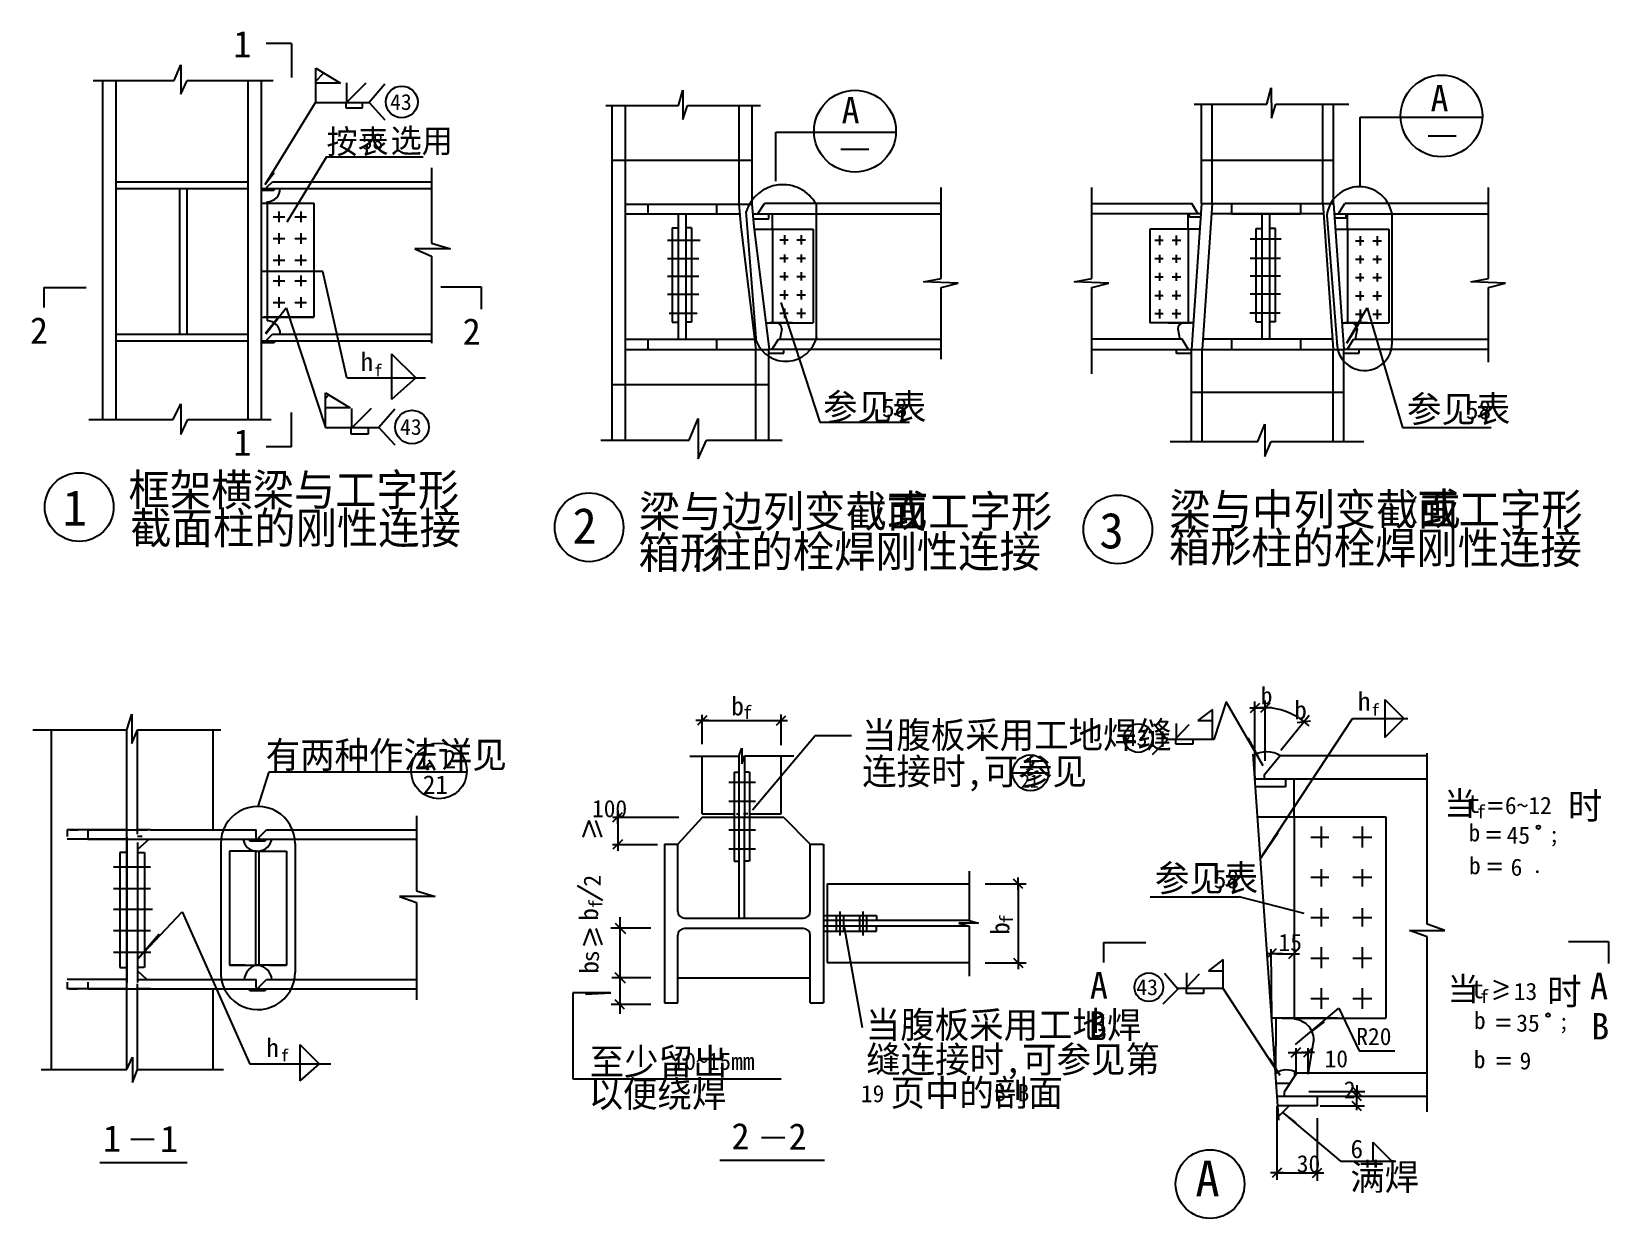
# Model space of a CAD drawing. Header units: metres. Extents: x 4440 to 10392, y 6157 to 10639.
import ezdxf

# ---------------------------------------------------------------- set-up
doc = ezdxf.new("R2010")
doc.units = ezdxf.units.M
for name, color, linetype in [('BOR', 3, 'Continuous'), ('FRAMING', 2, 'Continuous'), ('HIDDEN', 3, 'Continuous'), ('Z', 4, 'Continuous')]:
    doc.layers.add(name, color=color, linetype=linetype)
doc.dimstyles.get("Standard").update_dxf_attribs({"dimtxt": 2.5, "dimasz": 2.5, "dimexe": 1.25, "dimexo": 0.625, "dimtad": 1, "dimcen": 2.5, "dimazin": 3, "dimtfac": 1, "dimtmove": 0, "dimatfit": 3})

# ---------------------------------------------------------------- blocks, each defined once
blk = doc.blocks.new('CC')
blk.add_line((-24.24, 0), (24.24, 0))
at = {"layer": 'FRAMING', "color": 6}
blk.add_line((-17.83, -17.83), (17.83, 17.83), dxfattribs=at)
blk = doc.blocks.new('_CLOSEDFILLED')
at = {"color": 0, "linetype": 'BYBLOCK'}
blk.add_solid([(-1, 0), (0, 0), (-1, 0)], dxfattribs=at)
blk = doc.blocks.new('*D1')
for p, q in [((9135.97, 6912.75), (9135.97, 6808.81)), ((9135.72, 6808.81), (9135.47, 6808.81)), ((9135.97, 6704.86), (9135.97, 6808.81)), ((9135.97, 6808.81), (9135.97, 6808.81)), ((9136.22, 6808.81), (9136.47, 6808.81))]:
    blk.add_line(p, q)
at = {"layer": 'Defpoints'}
for p in [(9135.97, 6912.75), (9135.97, 6808.81), (9135.97, 6704.86)]:
    blk.add_point(p, dxfattribs=at)
at = {"xscale": 0.25, "yscale": 0.25}
blk.add_blockref('_CLOSEDFILLED', (9135.97, 6808.81), dxfattribs=at)
at = {"xscale": 0.25, "yscale": 0.25, "rotation": 180}
blk.add_blockref('_CLOSEDFILLED', (9135.97, 6808.81), dxfattribs=at)
at = {"insert": (9135.97, 6809.935), "char_height": 1, "attachment_point": 5}
blk.add_mtext('50', dxfattribs=at)
blk = doc.blocks.new('*D2')
for p, q in [((9056.94, 7820.52), (9056.69, 7820.52)), ((9057.19, 7827.77), (9057.19, 7820.52)), ((9057.19, 7813.27), (9057.19, 7820.52)), ((9057.19, 7820.52), (9057.19, 7820.52)), ((9057.44, 7820.52), (9057.69, 7820.52))]:
    blk.add_line(p, q)
at = {"layer": 'Defpoints'}
for p in [(9057.19, 7827.77), (9057.19, 7820.52), (9057.19, 7813.27)]:
    blk.add_point(p, dxfattribs=at)
at = {"layer": 'Z', "xscale": 0.25, "yscale": 0.25}
blk.add_blockref('_CLOSEDFILLED', (9057.19, 7820.52), dxfattribs=at)
at = {"layer": 'Z', "xscale": 0.25, "yscale": 0.25, "rotation": 180}
blk.add_blockref('_CLOSEDFILLED', (9057.19, 7820.52), dxfattribs=at)
at = {"layer": 'Z', "insert": (9057.19, 7821.645), "char_height": 1, "attachment_point": 5}
blk.add_mtext('2', dxfattribs=at)

msp = doc.modelspace()

# ---------------------------------------------------------------- hatches: boundary and pattern name
h = msp.add_hatch()
h.set_pattern_fill('ANSI31', scale=60)
h.paths.add_polyline_path([(8897.22, 8079.43), (8841.53, 8036.9), (8897.22, 8036.9)])
h = msp.add_hatch()
h.set_pattern_fill('NET', scale=100)
h.paths.add_polyline_path([(9152.33, 7904.94, 0.27), (9050.19, 7905.19), (9056.39, 7816.64), (9093.33, 7816.64), (9093.33, 7832.85)])
h = msp.add_hatch()
h.set_pattern_fill('ANSI31', scale=60)
h.paths.add_polyline_path([(8937.62, 7135.14), (8881.94, 7092.62), (8937.62, 7092.62)])
h = msp.add_hatch()
h.set_pattern_fill('NET', scale=100)
h.paths.add_polyline_path([(9140.14, 6619.2), (9169.54, 6619.2), (9169.54, 6636.56), (9216.24, 6706.65, 0.31), (9134.25, 6703.42)])
at = {"layer": 'BOR'}
h = msp.add_hatch(dxfattribs=at)
h.set_pattern_fill('ANSI31', scale=25)
h.paths.add_polyline_path([(5606.16, 10443.59), (5512.92, 10500), (5512.92, 10443.59)])
h = msp.add_hatch(dxfattribs=at)
h.set_pattern_fill('ANSI31', scale=25)
h.paths.add_polyline_path([(5642.37, 9218.46), (5549.13, 9274.87), (5549.13, 9218.46)])

# ---------------------------------------------------------------- linework, layer by layer
for p, q in [((4979.12, 10454.28), (5004.08, 10513.65)), ((5004.08, 10513.65), (5004.08, 10402.03)), ((4672.96, 10454.28), (4979.12, 10454.28)), ((5004.08, 10402.03), (5027.76, 10454.28)), ((5027.76, 10454.28), (5352.62, 10454.28)), ((5628.36, 10370.52), (5703.62, 10445.68)), ((5628.36, 10445.14), (5628.36, 10370.52)), ((5773.61, 10440.44), (5713.95, 10370.52)), ((6881.79, 10359.3), (6898.73, 10417.26)), ((6898.73, 10417.26), (6898.3, 10306.41)), ((9102.22, 10365.19), (9119.15, 10425.78)), ((9119.15, 10425.78), (9119.56, 10311.57)), ((5321.61, 10061.21), (5511.6, 10370.52)), ((5511.6, 10370.52), (5713.95, 10370.52)), ((5626.6, 10370.26), (5626.6, 10351.08)), ((5689.75, 10351.08), (5689.75, 10370.26)), ((5713.95, 10370.52), (5773.89, 10305.52)), ((6607.5, 10359.3), (6881.79, 10359.3)), ((6898.3, 10306.41), (6915.66, 10359.3)), ((6915.66, 10359.3), (7191.14, 10359.3)), ((8827.92, 10365.19), (9102.22, 10365.19)), ((9119.56, 10311.57), (9136.09, 10365.19)), ((9136.09, 10365.19), (9411.57, 10365.19)), ((5626.6, 10351.08), (5689.75, 10351.08)), ((9454.78, 10315.95), (9917.35, 10315.95)), ((9454.78, 10051.38), (9454.78, 10315.95)), ((7249.16, 10258.55), (7703.65, 10258.55)), ((7249.16, 10074.37), (7249.16, 10258.55)), ((5552.97, 10165.19), (5403.67, 9919.04)), ((5950.37, 10123.8), (5950.37, 9839.98)), ((4998.43, 10046.45), (4998.43, 9495.7)), ((5026.75, 10046.45), (5026.75, 9495.7)), ((7873.97, 9706.09), (7873.97, 10050.3)), ((8442.54, 9706.02), (8442.54, 10050.23)), ((9939.56, 9706.02), (9939.56, 10050.23)), ((7135.86, 9959.03), (7175.08, 9466.05)), ((7402.57, 9482.09), (7402.69, 9988.53)), ((9328.66, 9944.13), (9367.89, 9451.15)), ((9575.27, 9467.19), (9575.6, 9949.91)), ((5950.37, 9839.98), (6021.37, 9818.69)), ((5886.46, 9818.69), (5950.37, 9790.31)), ((6021.37, 9818.69), (5886.46, 9818.69)), ((5950.37, 9790.31), (5950.37, 9461.95)), ((5539.13, 9732.76), (5307.82, 9732.76)), ((5630.08, 9330.96), (5539.13, 9732.76)), ((7807.24, 9693.39), (7873.97, 9706.09)), ((8375.81, 9693.32), (8442.54, 9706.02)), ((9872.83, 9693.32), (9939.56, 9706.02)), ((7937.43, 9689.16), (7807.24, 9693.39)), ((7873.97, 9672.23), (7937.43, 9689.16)), ((7873.97, 9401.97), (7873.97, 9672.23)), ((8506, 9689.09), (8375.81, 9693.32)), ((8442.54, 9672.15), (8506, 9689.09)), ((8442.54, 9346.03), (8442.54, 9672.15)), ((10003.02, 9689.09), (9872.83, 9693.32)), ((9939.56, 9672.15), (10003.02, 9689.09)), ((9939.56, 9390.86), (9939.56, 9672.15)), ((5324.59, 9497.69), (5400.92, 9595.09)), ((5400.92, 9595.09), (5549.13, 9143.58)), ((7268.87, 9615.73), (7415.26, 9163.97)), ((9479.65, 9593.79), (9403.41, 9461.75)), ((9481.25, 9595.27), (9614.09, 9143.52)), ((5798.85, 9421.81), (5890.05, 9330.71)), ((5798.85, 9421.81), (5798.85, 9249.77)), ((5630.08, 9330.96), (5927.61, 9330.96)), ((5890.05, 9330.71), (5798.85, 9249.77)), ((4975.4, 9173.53), (5004.07, 9233.67)), ((5004.07, 9233.67), (5004.07, 9117.6)), ((4656.15, 9173.53), (4975.4, 9173.53)), ((5004.07, 9117.6), (5030.19, 9173.53)), ((5030.19, 9173.53), (5344.88, 9173.53)), ((5647.48, 9141.23), (5722.73, 9216.39)), ((5647.48, 9215.86), (5647.48, 9141.23)), ((5811.14, 9213.5), (5751.48, 9143.58)), ((6921.72, 9095.8), (6955.85, 9177.67)), ((6955.85, 9177.67), (6955.85, 9025.43)), ((5549.13, 9143.58), (5751.48, 9143.58)), ((5645.85, 9143.33), (5645.85, 9119.79)), ((5645.85, 9119.79), (5711.8, 9119.79)), ((5711.8, 9119.79), (5711.8, 9143.33)), ((5751.48, 9143.58), (5811.42, 9078.58)), ((7415.26, 9163.97), (7753.99, 9163.97)), ((9068.12, 9091.16), (9094.79, 9155.89)), ((9094.79, 9155.89), (9094.79, 9033.79)), ((9614.09, 9143.52), (9949.71, 9143.52)), ((6588.92, 9095.8), (6921.72, 9095.8)), ((6955.85, 9025.43), (6988.07, 9095.8)), ((6988.07, 9095.8), (7273.29, 9095.8)), ((8737.75, 9091.16), (9068.12, 9091.16)), ((9094.79, 9033.79), (9118.32, 9091.16)), ((9118.32, 9091.16), (9468.46, 9091.16)), ((8948.6, 8107.42), (8902.18, 7965.55)), ((9088.88, 7866.5), (8948.6, 8107.42)), ((9057.7, 7827.94), (9057.7, 8108.57)), ((9095.75, 7885.28), (9095.75, 8112.84)), ((9547.87, 8116.2), (9619.25, 8044.91)), ((9547.87, 8116.2), (9547.87, 7973.62)), ((4799.58, 8002.16), (4819.04, 8061.36)), ((4819.04, 8061.36), (4819.04, 7949.91)), ((6971.74, 7948.4), (6971.74, 8058.26)), ((6972.74, 8037.34), (7268.78, 8037.34)), ((7269.78, 7943.74), (7269.78, 8059.56)), ((8897.22, 8079.43), (8841.53, 8036.9)), ((8841.53, 8036.9), (8897.22, 8036.9)), ((8897.22, 7969.37), (8897.22, 8079.43)), ((9038.34, 8085.29), (9086.83, 8085.29)), ((9061.58, 8085.29), (9060.58, 8085.29)), ((9062.58, 8085.29), (9100.64, 8085.29)), ((9077.86, 7515.04), (9425.69, 8044.52)), ((9101.64, 8085.29), (9102.64, 8085.29)), ((9155.84, 7925.34), (9262.78, 8057.49)), ((9425.69, 8044.52), (9635.06, 8044.52)), ((9547.87, 7973.62), (9619.25, 8044.91)), ((4445.28, 8002.16), (4799.58, 8002.16)), ((4819.04, 7949.91), (4839.66, 8002.16)), ((4839.66, 8002.16), (5154.41, 8002.16)), ((7160.8, 7699.87), (7398.39, 7980.12)), ((7398.39, 7980.12), (7534.93, 7980.12)), ((8675.86, 8024.33), (8727.19, 7964.62)), ((8759.75, 8025.88), (8759.75, 7965.55)), ((8759.75, 7969.99), (8808.88, 8021.79)), ((7109.98, 7902.59), (7120.55, 7933.18)), ((7120.55, 7933.18), (7120.55, 7873.49)), ((8727.15, 7964.1), (8670.34, 7907.5)), ((8902.18, 7965.55), (8726.4, 7965.55)), ((8759.11, 7947.68), (8759.11, 7965.42)), ((8823.51, 7947.68), (8759.11, 7947.68)), ((8823.51, 7965.42), (8823.51, 7947.68)), ((6924.64, 7902.59), (7109.98, 7902.59)), ((6971.88, 7684.91), (6971.88, 7902.88)), ((7110.05, 7903.01), (7110.05, 7670.97)), ((7120.55, 7873.49), (7131.1, 7904.17)), ((7131.1, 7904.17), (7317.44, 7904.17)), ((7131.52, 7904.17), (7131.52, 7670.99)), ((7269.17, 7684.91), (7269.17, 7902.88)), ((9708.05, 7267.78), (9708.05, 7914.42)), ((5295.63, 7712.28), (5336.62, 7843.93)), ((5336.62, 7843.93), (6083.22, 7843.93)), ((7092.44, 7842.45), (7110.67, 7842.45)), ((7092.44, 7842.45), (7092.44, 7505.67)), ((7149.42, 7842.45), (7131.19, 7842.45)), ((7149.42, 7842.45), (7149.42, 7505.67)), ((8143.11, 7839.7), (8278.62, 7839.7)), ((6971.88, 7684.91), (7092.44, 7684.91)), ((7100.38, 7684.91), (7112.47, 7684.91)), ((7143.69, 7684.98), (7127.8, 7684.98)), ((7149.42, 7684.91), (7269.17, 7684.91)), ((4584.37, 7624.23), (4614.37, 7624.23)), ((5892.76, 7676.71), (5892.76, 7393.52)), ((6543.97, 7659.12), (6520.98, 7597.06)), ((6544.08, 7659.12), (6567.06, 7597.06)), ((6568.44, 7659.12), (6591.43, 7597.06)), ((6633.36, 7671.93), (6882.82, 7671.93)), ((6652.57, 7670.93), (6652.57, 7570.02)), ((5154.4, 7572.47), (5154.4, 7081.29)), ((5434.82, 7572.24), (5434.82, 7085.61)), ((6633.36, 7569.02), (6803.34, 7569.02)), ((7092.44, 7505.67), (7110.67, 7505.67)), ((7149.36, 7505.67), (7131.12, 7505.67)), ((7978.99, 7467.76), (7978.99, 7282.39)), ((5892.76, 7393.52), (5963.76, 7372.24)), ((8038.99, 7420.66), (8193.62, 7420.66)), ((8163.62, 7419.66), (8163.62, 7123.61)), ((5828.86, 7372.24), (5892.76, 7349.86)), ((5963.76, 7372.24), (5828.86, 7372.24)), ((5892.76, 7349.86), (5892.76, 6981.98)), ((8662.57, 7371.82), (8998.19, 7371.82)), ((9243.64, 7308.75), (8998.19, 7371.82)), ((4845.57, 7141.11), (5008.7, 7315.35)), ((5008.7, 7315.35), (5263.53, 6739.17)), ((6643.21, 7271.81), (6681.99, 7233.01)), ((6661.06, 7295.03), (6661.06, 6930.18)), ((7443.73, 7281.77), (7443.73, 7242.91)), ((7576.46, 6876.45), (7507.32, 7263.55)), ((8013.92, 7272), (7940.46, 7272)), ((7940.46, 7272), (7978.99, 7260.81)), ((7978.99, 7282.39), (8013.92, 7272)), ((9774.19, 7244.14), (9708.05, 7267.78)), ((6546.95, 7250.17), (6523.96, 7188.11)), ((6547.06, 7250.17), (6570.05, 7188.11)), ((6569.5, 7252.42), (6592.48, 7190.36)), ((6777.11, 7253.67), (6626.86, 7253.67)), ((7978.99, 7260.81), (7978.99, 7071.99)), ((9708.05, 7220.97), (9640.52, 7244.14)), ((9640.52, 7244.14), (9774.19, 7244.14)), ((9708.05, 6559.29), (9708.05, 7220.97)), ((9162.25, 7155.88), (9103.63, 7155.88)), ((9120.98, 6910.32), (9118.43, 7174.35)), ((9139, 7155.88), (9226.45, 7155.88)), ((6642, 7085.71), (6680.78, 7046.91)), ((8038.99, 7122.61), (8193.62, 7122.61)), ((8715.84, 7083.48), (8767.17, 7023.77)), ((8799.73, 7085.03), (8799.73, 7024.7)), ((8937.62, 7135.14), (8881.94, 7092.62)), ((8881.94, 7092.62), (8937.62, 7092.62)), ((8937.62, 7025.08), (8937.62, 7135.14)), ((4583.9, 7024.62), (4613.9, 7024.62)), ((6777.11, 7065.37), (6630.38, 7065.37)), ((8767.13, 7023.25), (8710.32, 6966.65)), ((8937.53, 7024.7), (8766.38, 7024.7)), ((8799.1, 7006.83), (8799.1, 7024.57)), ((8799.73, 7029.15), (8848.86, 7080.94)), ((8863.5, 7024.57), (8863.5, 7006.83)), ((9145.44, 6706.46), (8937.53, 7024.7)), ((6625.21, 7008.8), (6483.8, 7008.8)), ((6483.8, 7008.8), (6483.8, 6683.92)), ((6777.66, 6964.33), (6627.96, 6964.33)), ((8863.5, 7006.83), (8799.1, 7006.83)), ((9210.8, 6813.75), (9374.6, 6950.7)), ((9374.6, 6950.7), (9450.49, 6789.67)), ((5452.45, 6813.88), (5525.41, 6741)), ((5452.45, 6813.88), (5452.45, 6676.25)), ((9212.84, 6709.08), (9212.84, 6800.24)), ((9258.42, 6702.03), (9258.42, 6800.24)), ((9450.49, 6789.67), (9585.43, 6789.67)), ((4799.85, 6719.91), (4821.06, 6765.51)), ((4821.06, 6765.51), (4821.06, 6670.15)), ((5263.62, 6740.8), (5569.35, 6740.8)), ((5525.41, 6741), (5452.45, 6676.25)), ((9183.3, 6784.11), (9231.79, 6784.11)), ((9206.54, 6784.11), (9205.54, 6784.11)), ((9207.54, 6784.11), (9258.42, 6784.11)), ((9282.66, 6784.11), (9234.17, 6784.11)), ((9259.42, 6784.11), (9260.42, 6784.11)), ((4476.49, 6719.91), (4799.85, 6719.91)), ((4821.06, 6670.15), (4840.04, 6719.91)), ((4840.04, 6719.91), (5165.22, 6719.91)), ((6483.8, 6683.92), (7269.04, 6683.92)), ((9261.34, 6636.47), (9472.09, 6636.47)), ((9261.34, 6619.18), (9472.09, 6619.18)), ((9442.09, 6660.72), (9442.09, 6612.23)), ((9442.09, 6565.76), (9442.09, 6643.48)), ((9442.09, 6637.47), (9442.09, 6638.47)), ((9442.09, 6620.17), (9442.09, 6636.47)), ((9442.09, 6619.17), (9442.09, 6618.17)), ((9140.68, 6580.76), (9140.68, 6302.36)), ((9166.46, 6553.31), (9380.43, 6373.3)), ((9303.63, 6582.31), (9471.59, 6582.31)), ((9292.83, 6535.52), (9292.83, 6298.93)), ((9502.61, 6444.98), (9502.61, 6373.3)), ((9502.61, 6444.98), (9573.99, 6373.69)), ((9380.43, 6373.3), (9589.8, 6373.3)), ((9573.6, 6373.3), (9573.99, 6373.69)), ((9140.99, 6328.93), (9291.83, 6328.93))]:
    msp.add_line(p, q)
for points in [[(9457.56, 9548.64), (9403.53, 9461.3)], [(9145.91, 7612.69), (9081.54, 7518.71)], [(4921.85, 7230.74), (4840.12, 7135.04)], [(6530.93, 7004.26), (6627.04, 7009.37)]]:
    msp.add_lwpolyline(points)
for centre, radius in [((5837.6, 10373.07), 60.02), ((7548.23, 10262.56), 154.35), ((9761.93, 10319.96), 154.35), ((5876.23, 9145.14), 63.39), ((5978.05, 7846.95), 105.22), ((8210.86, 7839.51), 67.75), ((10127.69, 7634.47), 6.96), ((8657.18, 7029.98), 54.02), ((10164.09, 6924.94), 6.96)]:
    msp.add_circle(centre, radius)
for centre, radius, start, end in [((7275.67, 9915.93), 144.62, 30, 162.81), ((9452.25, 9928.23), 124.74, 8.9, 172.68), ((7287.01, 9514.13), 120.3, 202.63, 346.27), ((9471.37, 9462.96), 104.17, 182.25, 8.38), ((9082.4, 7820.5), 266.95, 53.06, 86.6), ((5294.61, 7572.51), 140.21, 359.46, 180.5), ((5294.52, 7085.94), 140.3, 177.04, 0.49)]:
    msp.add_arc(centre, radius, start, end)
for p, q in [((5373.86, 9958.9), (5373.86, 9918.64)), ((5456.09, 9958.9), (5456.09, 9918.64)), ((5352.17, 9939.11), (5395.86, 9939.11)), ((5434.41, 9939.11), (5478.1, 9939.11)), ((5352.17, 9857.33), (5395.86, 9857.33)), ((5373.86, 9877.13), (5373.86, 9836.87)), ((5434.41, 9857.33), (5478.1, 9857.33)), ((5456.09, 9877.13), (5456.09, 9836.87)), ((6841.13, 9851.14), (6963.43, 9851.14)), ((7264.22, 9852.01), (7295.33, 9852.01)), ((7281.78, 9870.34), (7281.78, 9834.12)), ((7329.27, 9852.01), (7361.95, 9852.01)), ((7345.28, 9870.34), (7345.28, 9834.12)), ((8679.86, 9850.52), (8710.97, 9850.52)), ((8697.42, 9868.85), (8697.42, 9832.64)), ((8744.92, 9850.52), (8777.59, 9850.52)), ((8760.92, 9868.85), (8760.92, 9832.64)), ((9039.32, 9855.95), (9156.21, 9855.95)), ((9437.46, 9848.24), (9468.57, 9848.24)), ((9455.02, 9866.57), (9455.02, 9830.36)), ((9502.51, 9848.24), (9535.19, 9848.24)), ((9518.52, 9866.57), (9518.52, 9830.36)), ((5352.17, 9775.56), (5395.86, 9775.56)), ((5373.86, 9795.35), (5373.86, 9755.09)), ((5434.41, 9775.56), (5478.1, 9775.56)), ((5456.09, 9795.35), (5456.09, 9755.09)), ((6841.13, 9782.03), (6958.25, 9782.03)), ((7264.22, 9783.01), (7295.33, 9783.01)), ((7281.78, 9796.72), (7281.78, 9767.12)), ((7329.27, 9783.01), (7361.95, 9783.01)), ((7345.28, 9796.72), (7345.28, 9767.12)), ((8679.86, 9781.52), (8710.97, 9781.52)), ((8697.42, 9795.24), (8697.42, 9765.64)), ((8744.92, 9781.52), (8777.59, 9781.52)), ((8760.92, 9795.24), (8760.92, 9765.64)), ((9039.32, 9783.48), (9154.59, 9783.48)), ((9437.46, 9779.24), (9468.57, 9779.24)), ((9455.02, 9792.96), (9455.02, 9763.35)), ((9502.51, 9779.24), (9535.19, 9779.24)), ((9518.52, 9792.96), (9518.52, 9763.35)), ((5373.86, 9717.54), (5373.86, 9677.28)), ((5456.09, 9717.54), (5456.09, 9677.28)), ((6841.13, 9714.73), (6958.25, 9714.73)), ((7264.22, 9714.01), (7295.33, 9714.01)), ((7281.78, 9729.72), (7281.78, 9698.56)), ((7329.27, 9714.01), (7361.95, 9714.01)), ((7345.28, 9729.72), (7345.28, 9698.56)), ((8679.86, 9712.52), (8710.97, 9712.52)), ((8697.42, 9728.24), (8697.42, 9697.07)), ((8744.92, 9712.52), (8777.59, 9712.52)), ((8760.92, 9728.24), (8760.92, 9697.07)), ((9039.32, 9716.18), (9154.59, 9716.18)), ((9437.46, 9710.24), (9468.57, 9710.24)), ((9455.02, 9725.96), (9455.02, 9694.79)), ((9502.51, 9710.24), (9535.19, 9710.24)), ((9518.52, 9725.96), (9518.52, 9694.79)), ((5352.17, 9697.75), (5395.86, 9697.75)), ((5434.41, 9697.75), (5478.1, 9697.75)), ((6841.13, 9647.44), (6958.25, 9647.44)), ((7264.22, 9644.09), (7295.33, 9644.09)), ((7281.78, 9662.72), (7281.78, 9626.88)), ((7329.27, 9644.09), (7361.95, 9644.09)), ((7345.28, 9662.72), (7345.28, 9626.88)), ((8679.86, 9642.6), (8710.97, 9642.6)), ((8697.42, 9661.23), (8697.42, 9625.39)), ((8744.92, 9642.6), (8777.59, 9642.6)), ((8760.92, 9661.23), (8760.92, 9625.39)), ((9039.32, 9648.89), (9154.59, 9648.89)), ((9455.02, 9658.95), (9455.02, 9623.11)), ((9518.52, 9658.95), (9518.52, 9623.11)), ((5352.17, 9615.97), (5395.86, 9615.97)), ((5373.86, 9635.77), (5373.86, 9595.51)), ((5434.41, 9615.97), (5478.1, 9615.97)), ((5456.09, 9635.77), (5456.09, 9595.51)), ((7281.78, 9592.6), (7281.78, 9556.86)), ((7345.28, 9592.6), (7345.28, 9556.86)), ((8697.42, 9591.11), (8697.42, 9555.38)), ((8760.92, 9591.11), (8760.92, 9555.38)), ((9437.46, 9640.32), (9468.57, 9640.32)), ((9455.02, 9588.83), (9455.02, 9553.1)), ((9502.51, 9640.32), (9535.19, 9640.32)), ((9518.52, 9588.83), (9518.52, 9553.1)), ((6846.31, 9574.96), (6953.07, 9574.96)), ((7264.22, 9575.09), (7295.33, 9575.09)), ((7329.27, 9575.09), (7361.95, 9575.09)), ((8679.86, 9573.6), (8710.97, 9573.6)), ((8744.92, 9573.6), (8777.59, 9573.6)), ((9038.55, 9576.42), (9152.97, 9576.42)), ((9437.46, 9571.32), (9468.57, 9571.32)), ((9502.51, 9571.32), (9535.19, 9571.32)), ((7071.79, 7804.42), (7172.12, 7804.42)), ((7071.79, 7732.66), (7172.12, 7732.66)), ((7071.79, 7624.51), (7172.12, 7624.51)), ((9307.24, 7637.64), (9307.24, 7557.97)), ((9462.69, 7637.64), (9462.69, 7557.97)), ((9268.6, 7597.32), (9337.05, 7597.32)), ((9427.48, 7597.32), (9499.37, 7597.32)), ((7071.79, 7552.75), (7172.12, 7552.75)), ((4749.82, 7484.23), (4889.2, 7484.23)), ((9268.6, 7445.52), (9337.05, 7445.52)), ((9307.24, 7475.7), (9307.24, 7410.56)), ((9427.48, 7445.52), (9499.37, 7445.52)), ((9462.69, 7475.7), (9462.69, 7410.56)), ((4749.82, 7403.39), (4889.2, 7403.39)), ((4749.82, 7325.42), (4896.76, 7325.42)), ((9307.24, 7328.29), (9307.24, 7259.73)), ((9462.69, 7328.29), (9462.69, 7259.73)), ((9268.6, 7293.72), (9337.05, 7293.72)), ((9427.48, 7293.72), (9499.37, 7293.72)), ((4749.82, 7243.88), (4889.2, 7243.88)), ((4749.6, 7162.79), (4890.03, 7162.79)), ((9307.24, 7180.88), (9307.24, 7102.03)), ((9462.69, 7180.88), (9462.69, 7102.03)), ((9268.6, 7139.89), (9337.05, 7139.89)), ((9427.48, 7139.89), (9499.37, 7139.89)), ((9307.24, 7026.61), (9307.24, 6948)), ((9462.69, 7026.61), (9462.69, 6948)), ((9268.6, 6988.09), (9337.05, 6988.09)), ((9427.48, 6988.09), (9499.37, 6988.09))]:
    msp.add_line(p, q, dxfattribs=at)
at = {"layer": 'FRAMING'}
for p, q in [((5421.72, 10594.3), (5326.18, 10594.3)), ((5421.72, 10594.3), (5421.72, 10464.72)), ((4708.65, 10454.28), (4708.65, 9171.26)), ((4758.65, 10454.28), (4758.65, 9171.26)), ((5256.65, 10454.28), (5256.65, 9171.26)), ((5306.65, 10454.28), (5306.65, 9171.26)), ((6630.95, 10357.8), (6630.95, 10153.06)), ((6680.95, 10357.93), (6680.95, 9902.84)), ((7109.33, 10359.3), (7109.33, 9987.47)), ((7159.33, 10359.3), (7159.33, 9987.47)), ((8856.07, 9989.44), (8856.07, 10365.19)), ((8896.32, 9989.44), (8896.32, 10365.19)), ((9314.14, 9989.44), (9314.14, 10365.19)), ((9354.39, 9989.44), (9354.39, 10365.19)), ((9711.42, 10245.1), (9817.51, 10245.1)), ((7494.28, 10194.26), (7600.37, 10194.26)), ((5553.35, 10166.11), (5918.28, 10166.11)), ((6630.95, 10153.06), (7159.33, 10153.06)), ((6630.95, 10153.06), (6630.95, 9902.84)), ((7094.62, 10153.7), (7094.68, 10153.06)), ((8856.07, 10152.99), (9354.39, 10152.99)), ((4759.27, 10070.94), (5255.35, 10070.94)), ((5328.75, 10051.08), (5349.24, 10071.45)), ((5349.08, 10071.45), (5950.37, 10071.45)), ((4759.27, 10046.42), (5255.35, 10046.42)), ((5306.65, 10046.45), (5950.37, 10046.45)), ((5354.36, 10038.78), (5306.65, 10038.78)), ((5316.56, 10046.43), (5354.36, 10046.43)), ((5328.75, 10046.51), (5328.75, 10051.08)), ((5354.36, 10046.43), (5354.36, 10038.78)), ((5306.65, 9990.16), (5506.3, 9990.16)), ((5306.65, 9990.16), (5505.25, 9990.16)), ((5328.92, 9996.23), (5328.92, 9990.16)), ((5506.3, 9990.16), (5506.3, 9559.7)), ((6680.95, 9950.66), (7112.9, 9950.66)), ((6681.11, 9987.47), (7159.33, 9987.47)), ((6766.12, 9987.3), (6766.12, 9950.85)), ((6766.12, 9987.3), (7026.04, 9987.3)), ((6766.12, 9950.9), (7026.04, 9950.9)), ((6880.26, 9950.9), (6880.26, 9477.28)), ((6909.19, 9950.9), (6909.19, 9477.28)), ((7026.04, 9987.3), (7026.04, 9950.85)), ((7109.7, 9987.47), (7117.37, 9902.84)), ((7159.33, 9987.47), (7166.84, 9902.84)), ((7162.86, 9949.99), (7873.97, 9949.99)), ((7180.02, 9949.78), (7207.1, 9989.51)), ((7207.03, 9989.44), (7207.03, 9989.44)), ((7873.97, 9989.51), (7207.1, 9989.51)), ((7222.99, 9931.09), (7222.99, 9949.78)), ((7236.6, 9892.32), (7236.6, 9949.83)), ((8442.54, 9989.44), (8819.07, 9989.44)), ((8853.31, 9949.91), (8442.54, 9949.91)), ((8805.92, 9892.12), (8805.92, 9949.91)), ((8810.96, 9937.4), (8810.96, 9949.91)), ((8856.07, 9989.44), (8817.62, 9438.67)), ((8843.66, 9949.71), (8819.07, 9989.44)), ((8819.14, 9989.37), (8819.14, 9989.37)), ((8856.07, 9989.44), (9354.39, 9989.44)), ((8896.32, 9989.44), (8857.88, 9438.67)), ((8893.67, 9951.4), (9316.8, 9951.4)), ((8969.79, 9989.15), (8969.79, 9951.01)), ((8969.79, 9989.15), (9229.71, 9989.15)), ((8969.79, 9951.05), (9229.71, 9951.05)), ((9083.93, 9951.05), (9083.93, 9477.07)), ((9112.87, 9951.05), (9112.87, 9477.07)), ((9229.71, 9989.15), (9229.71, 9951.01)), ((9314.14, 9989.44), (9352.61, 9438.67)), ((9354.39, 9989.44), (9392.86, 9438.67)), ((9357.15, 9949.91), (9939.56, 9949.91)), ((9371.87, 9949.71), (9396.51, 9989.44)), ((9396.44, 9989.37), (9396.44, 9989.37)), ((9939.56, 9989.44), (9396.51, 9989.44)), ((9402.11, 9935.9), (9402.11, 9949.91)), ((9407.06, 9892.33), (9407.06, 9949.91)), ((6630.95, 9902.84), (6630.95, 9306.12)), ((6680.95, 9902.84), (6680.95, 9095.8)), ((6858.58, 9897.86), (6880.08, 9897.86)), ((6858.58, 9897.86), (6858.58, 9541.05)), ((6930.9, 9897.86), (6909.4, 9897.86)), ((6930.9, 9897.86), (6930.9, 9541.05)), ((7117.37, 9902.84), (7174.41, 9437.93)), ((7164.41, 9931.09), (7222.99, 9931.09)), ((7166.84, 9902.84), (7223.68, 9437.93)), ((7167.74, 9892.15), (7390.87, 9892.15)), ((7390.87, 9892.15), (7390.87, 9538.92)), ((8849.27, 9892.08), (8661.04, 9892.08)), ((8661.04, 9892.08), (8661.04, 9538.85)), ((8851.99, 9937.4), (8810.96, 9937.4)), ((9061.71, 9894.88), (9084.37, 9894.88)), ((9061.71, 9542.51), (9061.71, 9894.88)), ((9135.6, 9894.88), (9112.95, 9894.88)), ((9135.6, 9542.51), (9135.6, 9894.88)), ((9357.86, 9935.9), (9402.11, 9935.9)), ((9361.19, 9892.08), (9562.44, 9892.08)), ((9562.44, 9892.08), (9562.44, 9538.85)), ((4486.35, 9671.95), (4646.19, 9671.95)), ((4486.35, 9671.95), (4486.35, 9596.68)), ((5985.63, 9674.51), (6136.93, 9674.51)), ((6136.93, 9674.51), (6136.93, 9590.99)), ((5306.65, 9559.7), (5506.3, 9559.7)), ((5505.25, 9559.7), (5318.76, 9559.7)), ((5329.28, 9559.77), (5329.28, 9546.2)), ((6858.58, 9541.05), (6880.37, 9541.05)), ((6930.9, 9541.05), (6909.11, 9541.05)), ((7215.09, 9538.92), (7390.87, 9538.92)), ((7311.91, 9538.92), (7226.36, 9538.92)), ((8824.61, 9538.85), (8661.04, 9538.85)), ((8729.9, 9538.85), (8815.45, 9538.85)), ((9061.71, 9542.51), (9084.05, 9542.51)), ((9135.6, 9542.51), (9113.27, 9542.51)), ((9385.87, 9538.85), (9562.44, 9538.85)), ((9482.69, 9538.85), (9397.14, 9538.85)), ((4758.77, 9496.01), (5257.02, 9496.01)), ((4758.77, 9471.01), (5257.02, 9471.01)), ((5306.65, 9471.45), (5950.37, 9471.45)), ((5356.44, 9463.77), (5306.65, 9463.77)), ((5316.56, 9471.54), (5356.44, 9471.54)), ((5329.28, 9476.59), (5349.12, 9496.42)), ((5329.28, 9471.54), (5329.28, 9476.59)), ((5349.12, 9496.42), (5349.16, 9496.45)), ((5349.16, 9496.45), (5950.37, 9496.45)), ((5356.44, 9471.54), (5356.44, 9463.77)), ((6680.95, 9477.43), (7170.97, 9477.43)), ((6766.12, 9477.28), (6766.12, 9438.34)), ((6766.12, 9477.28), (7026.04, 9477.28)), ((7026.04, 9477.28), (7026.04, 9438.34)), ((7236.06, 9438.94), (7258.96, 9476.89)), ((7258.96, 9476.89), (7873.97, 9476.89)), ((7272.63, 9516.16), (7265.09, 9476.44)), ((8782.85, 9476.81), (8442.54, 9476.81)), ((8766.69, 9516.09), (8774.23, 9476.36)), ((8805.74, 9438.87), (8782.85, 9476.81)), ((8860.63, 9478.17), (9349.85, 9478.17)), ((8969.79, 9477.96), (8969.79, 9438.95)), ((8969.79, 9477.96), (9229.71, 9477.96)), ((9229.71, 9477.96), (9229.71, 9438.95)), ((9406.84, 9438.87), (9429.74, 9476.81)), ((9429.74, 9476.81), (9939.56, 9476.81)), ((9443.41, 9516.09), (9435.87, 9476.36)), ((6680.95, 9437.93), (7223.68, 9437.93)), ((6766.12, 9437.82), (7026.04, 9437.82)), ((7172.88, 9438.75), (7172.88, 9095.8)), ((7873.97, 9438.75), (7222.08, 9438.75)), ((7222.08, 9438.75), (7222.08, 9095.8)), ((7222.77, 9424), (7279.72, 9424)), ((7279.72, 9424), (7279.72, 9438.89)), ((8442.54, 9438.67), (8817.62, 9438.67)), ((8762.08, 9423.09), (8762.08, 9438.81)), ((8816.53, 9423.09), (8762.08, 9423.09)), ((8817.62, 9438.67), (9392.86, 9438.67)), ((8817.62, 9091.16), (8817.62, 9438.67)), ((8857.84, 9091.16), (8857.84, 9438.16)), ((8969.79, 9438.43), (9229.71, 9438.43)), ((9352.64, 9091.16), (9352.64, 9438.16)), ((9939.56, 9438.67), (9392.86, 9438.67)), ((9392.86, 9091.16), (9392.86, 9438.67)), ((9393.55, 9423.92), (9450.5, 9423.92)), ((9450.5, 9423.92), (9450.5, 9438.81)), ((6630.95, 9306.12), (7222.08, 9306.12)), ((6630.95, 9306.12), (6630.95, 9095.8)), ((8817.62, 9276.48), (9392.86, 9276.48)), ((5421.72, 9070.43), (5421.72, 9200.01)), ((5421.72, 9070.43), (5326.19, 9070.43)), ((9040.3, 8067.46), (9075.97, 8103.13)), ((4514.99, 6719.91), (4514.99, 8002.16)), ((5124.9, 8003.87), (5124.9, 7624.33)), ((9049.87, 7909.88), (9146.54, 6527.66)), ((9093.33, 7832.85), (9152.67, 7905.35)), ((9152.29, 7905.35), (9708.05, 7905.35)), ((9056.73, 7816.64), (9708.05, 7816.64)), ((9085.99, 7816.59), (9173.33, 7816.59)), ((9093.33, 7816.77), (9093.33, 7832.85)), ((9173.33, 7816.59), (9173.33, 7786.42)), ((9205.67, 7671.87), (9205.67, 7816.32)), ((9173.33, 7786.42), (9058.51, 7786.42)), ((4653.09, 7624.36), (4653.09, 7589.33)), ((4653.09, 7624.36), (4658.1, 7624.36)), ((4658.1, 7624.36), (4878.35, 7624.36)), ((4889.44, 7624.33), (5287.95, 7624.33)), ((5288.55, 7594.91), (5287.95, 7624.33)), ((5298.38, 7595), (5327.53, 7624.37)), ((5327.38, 7624.37), (5892.76, 7624.37)), ((6970.99, 7670.97), (6879.11, 7570.78)), ((7279.14, 7670.97), (6970.99, 7670.97)), ((7110.05, 7670.96), (7110.05, 7291.44)), ((7131.52, 7291.46), (7131.52, 7670.99)), ((7279.14, 7670.97), (7379.08, 7570.78)), ((9066.5, 7673.07), (9551.83, 7673.07)), ((9551.83, 7673.07), (9551.83, 6913.63)), ((4653.09, 7589.33), (5293.83, 7589.33)), ((4800.03, 7596.16), (4800.03, 7047.04)), ((4839.92, 7576.25), (4839.92, 7048.3)), ((4884.18, 7589.56), (4840.01, 7550.34)), ((5263.98, 7582.04), (5263.98, 7590.08)), ((5293.76, 7582.04), (5263.98, 7582.04)), ((5288.55, 7594.91), (5288.55, 7590.86)), ((5321.76, 7582.04), (5293.76, 7582.04)), ((5293.83, 7589.33), (5891.7, 7589.33)), ((5298.38, 7595), (5298.38, 7590.86)), ((5321.76, 7590.09), (5321.76, 7582.04)), ((6829.11, 7570.78), (6829.11, 6970.58)), ((6829.11, 7570.78), (6879.62, 7570.78)), ((6879.11, 7316.44), (6879.11, 7570.78)), ((7379.08, 7316.44), (7379.08, 7570.78)), ((7379.08, 7570.78), (7428.33, 7570.78)), ((7429.08, 7570.78), (7429.08, 6970.58)), ((4774.05, 7539.33), (4774.05, 7104.15)), ((4800.03, 7539.33), (4774.05, 7539.33)), ((4839.92, 7539.33), (4866.08, 7539.33)), ((4866.08, 7539.33), (4866.08, 7104.15)), ((5187.53, 7543.71), (5187.53, 7113.25)), ((5289.66, 7543.71), (5187.53, 7543.71)), ((5286, 7543.56), (5286, 7543.74)), ((5289.66, 7543.71), (5401.94, 7543.71)), ((5298.36, 7543.7), (5298.36, 7544.36)), ((5401.94, 7543.71), (5401.94, 7113.25)), ((7443, 7420.52), (7979.28, 7420.52)), ((7443, 7420.52), (7443, 7282.35)), ((6904.11, 7291.44), (7354.08, 7291.44)), ((7979.23, 7282.35), (7429.06, 7282.35)), ((7429.52, 7301), (7629.21, 7301)), ((7490.51, 7316.45), (7490.51, 7224.9)), ((7577.91, 7316.45), (7577.91, 7224.9)), ((7629.21, 7301), (7629.21, 7281.52)), ((6879.11, 6970.58), (6879.11, 7226.44)), ((7354.08, 7251.44), (6904.11, 7251.44)), ((7379.08, 6970.58), (7379.08, 7226.44)), ((7978.71, 7260.88), (7429.08, 7260.88)), ((7429.52, 7241.39), (7629.21, 7241.39)), ((7443, 7241.39), (7443, 7123.22)), ((7629.21, 7241.39), (7629.21, 7260.88)), ((10240.62, 7203.12), (10391.92, 7203.12)), ((10391.92, 7203.12), (10391.92, 7119.61)), ((8486.53, 7199.19), (8486.53, 7123.92)), ((8486.53, 7199.19), (8646.37, 7199.19)), ((9137.32, 7174.67), (9101.65, 7139)), ((9185.86, 7138.94), (9221.53, 7174.61)), ((4774.05, 7104.15), (4798.26, 7104.15)), ((4865.89, 7104.15), (4839.92, 7104.15)), ((4840.01, 7092.21), (4874.37, 7060.35)), ((5187.53, 7113.25), (5298.36, 7113.25)), ((5246.69, 7113.25), (5187.53, 7113.25)), ((5286, 7113.16), (5286, 7112.92)), ((5401.94, 7113.25), (5290.53, 7113.25)), ((5298.36, 7113.25), (5298.36, 7112.82)), ((5337.71, 7113.25), (5401.94, 7113.25)), ((7443, 7123.22), (7979.28, 7123.22)), ((4653.03, 7049.35), (4653.03, 7024.34)), ((4653.03, 7024.34), (4862.04, 7024.34)), ((4839.92, 7059.33), (5288.41, 7059.33)), ((4857.3, 7024.33), (5288.55, 7024.33)), ((5124.9, 7024.33), (5124.9, 6717.84)), ((5263.98, 7016.19), (5263.98, 7024.23)), ((5288.53, 7028.31), (5288.4, 7024.23)), ((5288.55, 7030.19), (5288.41, 7059.33)), ((5288.55, 7030.19), (5288.55, 7024.4)), ((5288.55, 7024.33), (5893.66, 7024.33)), ((5298.21, 7030.14), (5327.5, 7059.41)), ((5298.21, 7024.33), (5298.21, 7030.14)), ((5298.38, 7028.38), (5298.38, 7024.24)), ((5318.04, 7049.96), (5318.08, 7050)), ((5321.76, 7024.24), (5321.76, 7016.19)), ((5327.5, 7059.41), (5892.76, 7059.41)), ((7379.08, 7064.71), (6879.11, 7064.71)), ((10013.93, 7031.51), (9958.97, 7054.5)), ((10013.93, 7031.4), (9958.97, 7008.42)), ((5293.76, 7016.19), (5263.98, 7016.19)), ((5321.76, 7016.19), (5293.76, 7016.19)), ((6678.66, 6946.69), (6642.99, 6982.36)), ((6829.11, 6970.58), (6879.11, 6970.58)), ((7379.08, 6970.58), (7429.08, 6970.58)), ((10013.93, 7007.04), (9958.97, 6984.05)), ((9368.65, 6913.63), (9119.71, 6913.63)), ((9160.48, 6913.63), (9551.83, 6913.63)), ((9195, 6766.28), (9230.67, 6801.95)), ((9276.25, 6801.95), (9240.58, 6766.28)), ((9259.73, 6707.12), (9280.46, 6829.84)), ((9216.28, 6706.71), (9169.54, 6636.56)), ((9216.28, 6706.71), (9708.05, 6706.71)), ((9140.14, 6619.2), (9708.05, 6619.2)), ((9169.54, 6619.26), (9169.54, 6636.56)), ((9292.08, 6619.2), (9292.08, 6581.74)), ((9424.26, 6654.31), (9459.93, 6618.64)), ((9459.93, 6601.4), (9424.26, 6637.07)), ((9292.08, 6581.74), (9142.96, 6581.74)), ((9145.8, 6541.24), (9186.34, 6581.74)), ((9459.93, 6562.82), (9424.26, 6598.49)), ((4698.39, 6368.52), (5028.12, 6368.52)), ((7038.33, 6377.22), (7433.39, 6377.22))]:
    msp.add_line(p, q, dxfattribs=at)
for centre, radius, start, end in [((5328.75, 10046.51), 50.27, 270.19, 359.94), ((5329.28, 9496.42), 49.79, 0.04, 90), ((7249.41, 9515.74), 23.22, 0.75, 83.17), ((8789.91, 9515.67), 23.22, 96.83, 179.25), ((9420.19, 9515.67), 23.22, 0.75, 83.17), ((9101.04, 7819.12), 99.97, 56.89, 121.17), ((5291.88, 7596.67), 53.44, 187.9, 263.68), ((5294.08, 7597.88), 53.69, 274.57, 350.83), ((6904.11, 7316.44), 25, 180, 270), ((7354.08, 7316.44), 25, 270, 0), ((6904.11, 7226.44), 25, 90, 180), ((7354.08, 7226.44), 25, 0, 90), ((5305.14, 7053.23), 62.69, 107.77, 174.42), ((5285.62, 7051.72), 62.41, 7.07, 78.23), ((9199.41, 6829.28), 80.7, 355.36, 85.79), ((9177.56, 6646.32), 71.66, 57.34, 127.19)]:
    msp.add_arc(centre, radius, start, end, dxfattribs=at)
at = {"layer": 'HIDDEN'}
for p, q in [((5329.43, 9990.16), (5329.43, 9558.93)), ((7236.18, 9892.15), (7236.18, 9538.21)), ((8805.63, 9892.08), (8805.63, 9538.14)), ((9406.96, 9892.08), (9406.96, 9538.14)), ((4800.03, 6720.29), (4800.03, 8003.96)), ((4840.03, 7607.53), (4840.03, 8002.16)), ((4800.03, 7624.33), (4575.19, 7624.33)), ((4575.19, 7624.33), (4575.19, 7599.33)), ((4889.44, 7624.33), (4840.03, 7624.33)), ((9205.83, 7673.07), (9205.83, 6912.11)), ((4800.03, 7589.33), (4575.19, 7589.33)), ((4857.83, 7599.33), (4840.03, 7599.33)), ((5286, 7543.74), (5286, 7113.16)), ((5298.36, 7543.7), (5298.36, 7113.25)), ((4800.03, 7059.33), (4575.19, 7059.33)), ((4575.19, 7049.42), (4575.19, 7024.42)), ((4800.03, 7024.33), (4575.19, 7024.33)), ((4840.03, 6719.86), (4840.03, 7042.91)), ((4857.3, 7024.33), (4840.03, 7024.33)), ((4889.44, 7023.53), (4840.03, 7023.53))]:
    msp.add_line(p, q, dxfattribs=at)
at = {"layer": 'Z'}
for p, q in [((5512.92, 10371.91), (5512.92, 10500)), ((5512.92, 10500), (5606.16, 10443.59)), ((5606.16, 10443.59), (5512.92, 10443.59)), ((5549.13, 9274.87), (5642.37, 9218.46)), ((5549.13, 9143.58), (5549.13, 9274.87)), ((5642.37, 9218.46), (5549.13, 9218.46)), ((9939.15, 7726.65), (9991.14, 7726.65)), ((9939.15, 7705.01), (9991.14, 7705.01)), ((9932.45, 7617.39), (9984.45, 7617.39)), ((9932.45, 7595.75), (9984.45, 7595.75)), ((9936.25, 7497.07), (9988.24, 7497.07)), ((9936.25, 7475.43), (9988.24, 7475.43)), ((6596.94, 7357.29), (6500.41, 7412.55)), ((7477.63, 7301), (7477.63, 7241.39)), ((7504.53, 7301), (7504.53, 7241.39)), ((7565.03, 7301), (7565.03, 7241.39)), ((7591.93, 7301), (7591.93, 7241.39)), ((9968.85, 6907.87), (10020.85, 6907.87)), ((9968.85, 6886.23), (10020.85, 6886.23)), ((9970.16, 6763.58), (10022.15, 6763.58)), ((9970.16, 6741.94), (10022.15, 6741.94)), ((4815.03, 6456.62), (4902.73, 6456.62)), ((7195.78, 6462.15), (7283.48, 6462.15))]:
    msp.add_line(p, q, dxfattribs=at)
for points in [[(5355.84, 10104.73), (5323.2, 10062.46)], [(5373.83, 9733.09), (5304.81, 9733.75)], [(5366.22, 9552.7), (5323.19, 9498.72)], [(9031.17, 7972.31), (9068.21, 7903.01)], [(9318.76, 6899.87), (9267.39, 6860.72)], [(9112.63, 6761.41), (9151.01, 6697.46)], [(9212.85, 6518.16), (9162.85, 6556.61)]]:
    msp.add_lwpolyline(points, dxfattribs=at)
for centre, radius in [((4620.11, 8843.13), 129.85), ((6544.56, 8766.82), 129.85), ((8540.15, 8758.88), 129.85), ((8617.2, 7970.82), 54.02), ((8888.25, 6286.77), 129.85)]:
    msp.add_circle(centre, radius, dxfattribs=at)
for centre, start, end in [((7710, 8828.23), 138.98, 221.02), ((9722.18, 8832.65), 138.98, 221.02), ((6887.52, 8665.29), 318.98, 41.02), ((8897.89, 8689.41), 318.98, 41.02)]:
    msp.add_arc(centre, 75.06, start, end, dxfattribs=at)

# ---------------------------------------------------------------- block references
for p, rotation in [((9096.19, 8085.29), 180), ((6971.74, 8037.34), 180), ((9242.45, 8032.62), 321.37), ((8163.62, 7420.66), 90), ((8163.62, 7122.61), 270), ((9139.99, 6328.93), 180)]:
    msp.add_blockref('CC', p, dxfattribs=dict(rotation=rotation))
for p in [(7269.78, 8037.34), (9292.83, 6328.93)]:
    msp.add_blockref('CC', p)
at = {"xscale": -1}
for p, rotation in [((6652.57, 7671.93), 270), ((6652.57, 7569.02), 90)]:
    msp.add_blockref('CC', p, dxfattribs=dict(at, rotation=rotation))

# ---------------------------------------------------------------- texts
at = {"attachment_point": 1}
for s, insert, char_height in [('\\A1;b', (9079.5, 8163.89), 65), ('\\A1;b', (9206, 8112.06), 70), ('\\A1;100', (6555.59, 7737.15), 65), ('\\A1;15', (9146.55, 7231.92), 65), ('\\A1;10', (9320.47, 6792.63), 65), ('\\A1;2', (9393.12, 6675.2), 65), ('\\A1;30', (9215.58, 6396.05), 65)]:
    msp.add_mtext(s, dxfattribs=dict(at, insert=insert, char_height=char_height))
at = {"layer": 'FRAMING'}
for s, p in [('1', (4557.6, 8772.6)), ('2', (6481.77, 8705.17)), ('3', (8470.53, 8687.24)), ('A', (8832.7, 6240.16))]:
    msp.add_text(s, height=135, dxfattribs=at).set_placement(p)
at = {"layer": 'Z'}
for s, height, p in [('1', 100, (5202.07, 10541.76)), ('A', 100, (9720.25, 10337.14)), ('43', 60, (5793.53, 10342.81)), ('A', 100, (7497.48, 10292.1)), ('按表', 90, (5553.69, 10178.39)), ('58', 60, (5686.1, 10194.15)), ('选用', 90, (5795.88, 10181.61)), ('2', 100, (4434.53, 9459.87)), ('2', 100, (6067.52, 9456.1)), ('h', 70, (5682.07, 9356.63)), ('f', 45, (5733.4, 9337.22)), ('参见表', 100, (7427.81, 9171.16)), ('58', 70, (7650.29, 9182.94)), ('参见表', 100, (9631.47, 9163.59)), ('58', 70, (9853.95, 9175.36)), ('43', 60, (5831.06, 9115.88)), ('1', 100, (5202.07, 9036.99)), ('框架横梁与工字形', 120, (4806.27, 8848.12)), ('梁与边列变截面工字形', 120, (6732.65, 8766.83)), ('或', 120, (7665.57, 8769.3)), ('梁与中列变截面工字形', 120, (8734.6, 8774.47)), ('或', 120, (9678.36, 8776.54)), ('截面柱的刚性连接', 120, (4812.83, 8704.26)), ('箱形', 120, (6730.88, 8611.32)), ('柱的栓焊刚性连接', 120, (7001.55, 8615.55)), ('箱形', 120, (8732.83, 8636.76)), ('柱的栓焊刚性连接', 120, (9043.14, 8629.2)), ('b', 70, (7081.37, 8056.73)), ('f', 50, (7125.7, 8043.49)), ('h', 70, (9445.98, 8074.63)), ('f', 45, (9497.3, 8055.22)), ('当腹板采用工地焊缝', 100, (7574.23, 7932.67)), ('43', 60, (8569.85, 7941.15)), ('有两种作法详见', 100, (5323.99, 7857.57)), ('1', 70, (5896.75, 7853.13)), ('2', 70, (5995.95, 7856.51)), ('连接时,可参见', 100, (7575.51, 7795.4)), ('1', 50, (8190.97, 7849.99)), ('21', 70, (5916.88, 7760.3)), ('21', 50, (8174.04, 7783.16)), ('当', 90, (9772.33, 7678.97)), ('t', 70, (9859.2, 7688.8)), ('6~12', 65, (10001.12, 7684.1)), ('时', 100, (10239.31, 7664.66)), ('f', 50, (9894.44, 7668.2)), ('b', 65, (9863.87, 7580.89)), ('45', 65, (10007.63, 7571.98)), (';', 60, (10166.52, 7577.14)), ('参见表', 100, (8679.95, 7391.9)), ('b', 65, (9865.69, 7456.92)), ('6', 65, (10022.6, 7450.91)), ('58', 70, (8902.43, 7403.67)), ('.', 60, (10103.2, 7461.64)), ('A', 100, (8434.71, 6987.11)), ('A', 100, (10322.51, 6984.72)), ('43', 60, (8609.84, 7000.3)), ('当', 90, (9784.85, 6978.82)), ('t', 70, (9874.16, 6988.32)), ('f', 50, (9906.7, 6970.22)), ('13', 65, (10034.59, 6981.96)), ('时', 100, (10160.49, 6963.34)), ('当腹板采用工地焊', 100, (7589.15, 6838.29)), ('B', 100, (8430.6, 6839.25)), ('b', 65, (9884.37, 6872.5)), ('35', 65, (10044.03, 6862.46)), (';', 60, (10202.92, 6871.25)), ('B', 100, (10326.62, 6832.76)), ('R20', 65, (9440.25, 6811.74)), ('h', 70, (5325.93, 6766.58)), ('f', 45, (5380.85, 6750.76)), ('至少留出', 100, (6546.69, 6699.04)), ('缝连接时,可参见第', 100, (7590.76, 6707.84)), ('b', 65, (9883.7, 6724.56)), ('10~15mm', 65, (6859.55, 6718.08)), ('9', 65, (10056.51, 6719.69)), ('以便绕焊', 100, (6542.74, 6577.74)), ('页中的剖面', 100, (7682.42, 6581.59)), ('19', 65, (7570.48, 6595.83)), ('B-B', 65, (8073.21, 6599.28)), ('1', 100, (4709.84, 6409.01)), ('1', 100, (4925.64, 6407.67)), ('2', 100, (7082.12, 6417.71)), ('2', 100, (7297.93, 6416.37)), ('6', 70, (9418.15, 6384.69)), ('满焊', 100, (9417.36, 6264.1))]:
    msp.add_text(s, height=height, dxfattribs=at).set_placement(p)
for s, height, rotation, p in [(',', 70, 180, (5959.25, 7860.79)), ('2', 65, 90, (6588.86, 7410.25)), ('b', 70, 90, (6578.68, 7281.39)), ('f', 50, 90, (6594.06, 7327.57)), ('b', 70, 90, (8130.72, 7228.22)), ('f', 50, 90, (8144.86, 7269.86)), ('s', 65, 90, (6581.68, 7124.68)), ('b', 70, 90, (6579.75, 7081.61))]:
    msp.add_text(s, height=height, rotation=rotation, dxfattribs=at).set_placement(p)

# ---------------------------------------------------------------- dimensions: what is measured, and where the dimension line sits
dim = msp.add_linear_dim(base=(9135.97, 6808.81), p1=(9135.97, 6704.86), p2=(9135.97, 6912.75), text='50', dimstyle='Standard')
dim.commit()
dim.dimension.update_dxf_attribs({"geometry": '*D1', "text_midpoint": (9135.97, 6809.935)})
dim = msp.add_linear_dim(base=(9057.19, 7820.52), p1=(9057.19, 7813.27), p2=(9057.19, 7827.77), text='2', dimstyle='Standard', dxfattribs=at)
dim.commit()
dim.dimension.update_dxf_attribs({"geometry": '*D2', "text_midpoint": (9057.19, 7821.645)})

doc.saveas('drawing.dxf')
